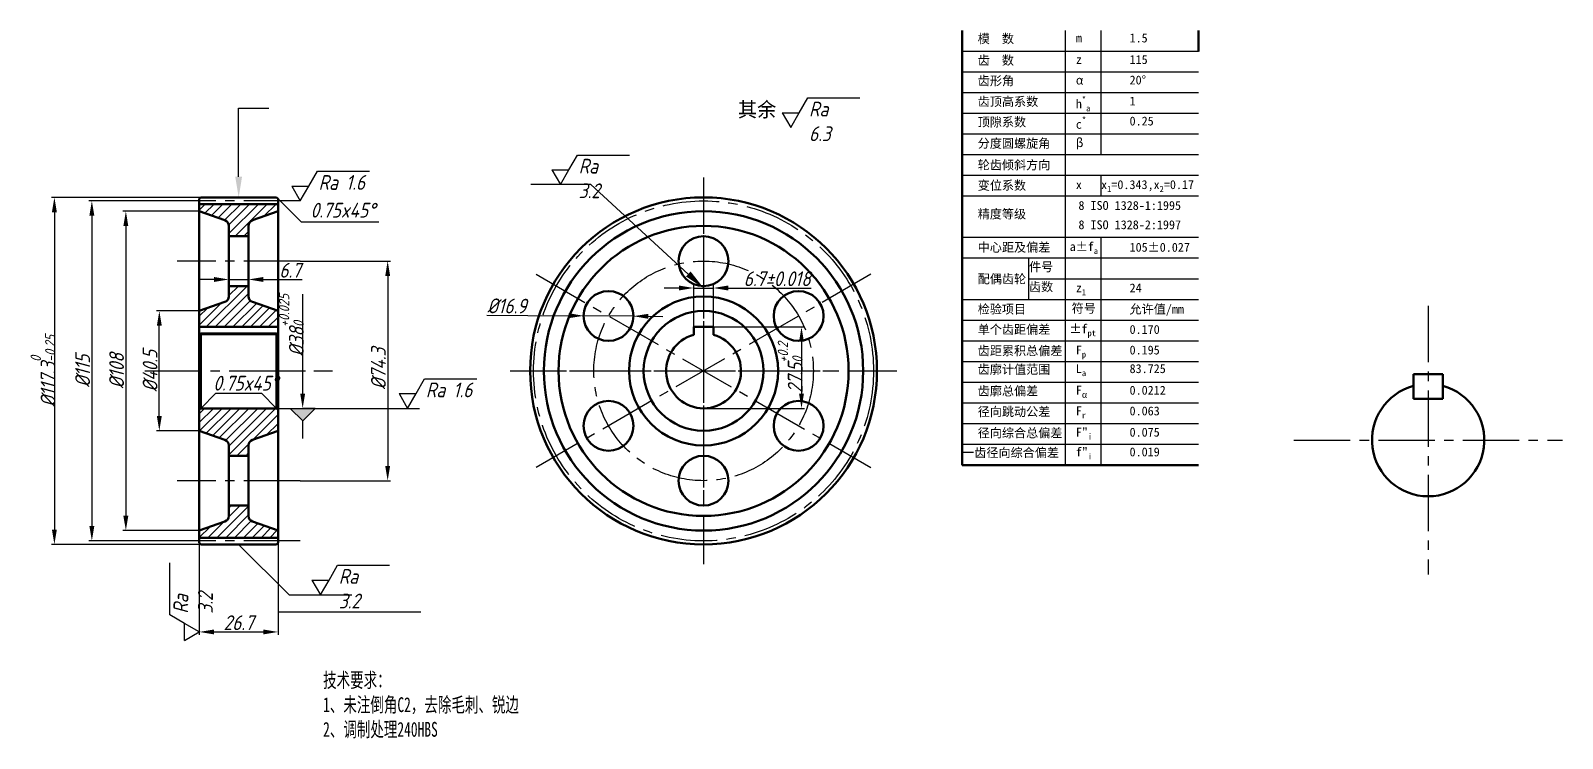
# Model space of a CAD drawing. Header units: millimetres. Extents: x -1183 to 2192, y -627 to 612.
# Drawn here: x -1183 to -665, y 65 to 305 of the extents above; entities that cross this region are included whole.
import ezdxf
from ezdxf import colors
from ezdxf.entities.mleader import LeaderData, LeaderLine
from ezdxf.math import Vec2, Vec3

# ---------------------------------------------------------------- set-up
doc = ezdxf.new("R2010")
doc.units = ezdxf.units.MM
doc.linetypes.add('CENTER2', pattern=[28.575, 19.05, -3.175, 3.175, -3.175])
doc.layers.add('6文字层', color=7, linetype='Continuous')
for name, color, linetype, lineweight in [('剖面线', 7, 'Continuous', 25), ('标注', 7, 'Continuous', 25), ('点划线', 7, 'CENTER2', 25), ('粗实线', 7, 'Continuous', 50), ('细实线', 7, 'Continuous', 25)]:
    doc.layers.add(name, color=color, linetype=linetype, lineweight=lineweight)
doc.styles.add('标注字体', font='gbeitc.shx', dxfattribs={"height": 5, "bigfont": 'gbcbig.shx'})
doc.styles.add('汉字', font='', dxfattribs={"width": 0.67, "height": 3.5})
doc.styles.get('汉字').set_extended_font_data('FangSong_GB2312')
doc.dimstyles.new('副本 标注', dxfattribs={"dimtxt": 5, "dimasz": 5, "dimexe": 1, "dimexo": 0, "dimtad": 1, "dimdec": 1, "dimlfac": 1.5, "dimdsep": 46, "dimtxsty": '标注字体', "dimblk2": 'NONE', "dimsah": 1, "dimcen": -1, "dimadec": 0, "dimazin": 0, "dimtfac": 1, "dimtdec": 1, "dimtmove": 0, "dimatfit": 3, "dimfxl": 1, "dimarcsym": 0})
doc.dimstyles.new('标注', dxfattribs={"dimtxt": 5, "dimasz": 5, "dimexe": 1, "dimexo": 0, "dimtad": 1, "dimdec": 1, "dimdsep": 46, "dimtxsty": '标注字体', "dimcen": -1, "dimadec": 0, "dimazin": 0, "dimtfac": 1, "dimtdec": 1, "dimtmove": 0, "dimatfit": 3, "dimfxl": 1, "dimarcsym": 0})
doc.dimstyles.new('轴径 标注', dxfattribs={"dimtxt": 5, "dimasz": 5, "dimexe": 1, "dimexo": 0, "dimtad": 1, "dimdec": 1, "dimdsep": 46, "dimtxsty": '标注字体', "dimcen": -1, "dimadec": 0, "dimazin": 0, "dimtfac": 1, "dimtdec": 1, "dimtmove": 0, "dimatfit": 3, "dimfxl": 1, "dimarcsym": 0})

# ---------------------------------------------------------------- blocks, each defined once
blk = doc.blocks.new('*D2')
at = {"layer": 'Defpoints', "color": 0, "transparency": 16777216}
for p in [(-1139.54, 210.02), (-1126.03, 210.02), (-1126.03, 169.48)]:
    blk.add_point(p, dxfattribs=at)
at = {"layer": '标注', "color": 0, "lineweight": -2, "transparency": 16777216}
for p, q in [((-1126.03, 210.02), (-1140.54, 210.02)), ((-1139.54, 174.48), (-1139.54, 205.02)), ((-1126.03, 169.48), (-1140.54, 169.48))]:
    blk.add_line(p, q, dxfattribs=at)
at = {"layer": '标注', "color": 0, "transparency": 16777216}
for points in [[(-1140.37, 205.02), (-1138.7, 205.02), (-1139.54, 210.02)], [(-1140.37, 174.48), (-1138.7, 174.48), (-1139.54, 169.48)]]:
    blk.add_solid(points, dxfattribs=at)
at = {"layer": '标注', "color": 0, "transparency": 16777216, "insert": (-1142.66, 189.75), "char_height": 5, "attachment_point": 5, "rotation": 90, "style": '标注字体'}
blk.add_mtext('%%C40.5', dxfattribs=at)
blk = doc.blocks.new('*D3')
at = {"layer": 'Defpoints', "color": 0, "transparency": 16777216}
for p in [(-1126.03, 243.75), (-1150.86, 135.75), (-1126.03, 135.75)]:
    blk.add_point(p, dxfattribs=at)
at = {"layer": '标注', "color": 0, "lineweight": -2, "transparency": 16777216}
for p, q in [((-1126.03, 243.75), (-1151.86, 243.75)), ((-1150.86, 238.75), (-1150.86, 140.75)), ((-1126.03, 135.75), (-1151.86, 135.75))]:
    blk.add_line(p, q, dxfattribs=at)
at = {"layer": '标注', "color": 0, "transparency": 16777216}
for points in [[(-1151.7, 238.75), (-1150.03, 238.75), (-1150.86, 243.75)], [(-1151.7, 140.75), (-1150.03, 140.75), (-1150.86, 135.75)]]:
    blk.add_solid(points, dxfattribs=at)
at = {"layer": '标注', "color": 0, "transparency": 16777216, "insert": (-1153.99, 189.75), "char_height": 5, "attachment_point": 5, "rotation": 90, "style": '标注字体'}
blk.add_mtext('%%C108', dxfattribs=at)
blk = doc.blocks.new('*D4')
at = {"layer": 'Defpoints', "color": 0, "transparency": 16777216}
for p in [(-1133.54, 247.25), (-1162.36, 132.25), (-1133.54, 132.25)]:
    blk.add_point(p, dxfattribs=at)
at = {"layer": '标注', "color": 0, "lineweight": -2, "transparency": 16777216}
for p, q in [((-1133.54, 247.25), (-1163.36, 247.25)), ((-1162.36, 242.25), (-1162.36, 137.25)), ((-1133.54, 132.25), (-1163.36, 132.25))]:
    blk.add_line(p, q, dxfattribs=at)
at = {"layer": '标注', "color": 0, "transparency": 16777216}
for points in [[(-1163.19, 242.25), (-1161.52, 242.25), (-1162.36, 247.25)], [(-1163.19, 137.25), (-1161.52, 137.25), (-1162.36, 132.25)]]:
    blk.add_solid(points, dxfattribs=at)
at = {"layer": '标注', "color": 0, "transparency": 16777216, "insert": (-1165.48, 189.75), "char_height": 5, "attachment_point": 5, "rotation": 90, "style": '标注字体'}
blk.add_mtext('%%C115', dxfattribs=at)
blk = doc.blocks.new('*D5')
at = {"layer": 'Defpoints', "color": 0, "transparency": 16777216}
for p in [(-1099.86, 248.42), (-1175.04, 131.08), (-1099.86, 131.08)]:
    blk.add_point(p, dxfattribs=at)
at = {"layer": '标注', "color": 0, "lineweight": -2, "transparency": 16777216}
for p, q in [((-1099.86, 248.42), (-1176.04, 248.42)), ((-1175.04, 243.42), (-1175.04, 136.08)), ((-1099.86, 131.08), (-1176.04, 131.08))]:
    blk.add_line(p, q, dxfattribs=at)
at = {"layer": '标注', "color": 0, "transparency": 16777216}
for points in [[(-1175.87, 243.42), (-1174.2, 243.42), (-1175.04, 248.42)], [(-1175.87, 136.08), (-1174.2, 136.08), (-1175.04, 131.08)]]:
    blk.add_solid(points, dxfattribs=at)
at = {"layer": '标注', "color": 0, "transparency": 16777216, "insert": (-1178.87, 189.75), "char_height": 5, "attachment_point": 5, "rotation": 90, "style": '标注字体'}
blk.add_mtext('%%C117.3{\\H0.7x;\\S0^ -0.25;}', dxfattribs=at)
blk = doc.blocks.new('*D6')
at = {"layer": 'Defpoints', "color": 0, "transparency": 16777216}
for p in [(-1091.85, 226.88), (-1091.85, 152.61), (-1062.29, 152.61)]:
    blk.add_point(p, dxfattribs=at)
at = {"layer": '标注', "color": 0, "lineweight": -2, "transparency": 16777216}
for p, q in [((-1091.85, 226.88), (-1061.29, 226.88)), ((-1062.29, 221.88), (-1062.29, 157.61)), ((-1091.85, 152.61), (-1061.29, 152.61))]:
    blk.add_line(p, q, dxfattribs=at)
at = {"layer": '标注', "color": 0, "transparency": 16777216}
for points in [[(-1063.12, 221.88), (-1061.46, 221.88), (-1062.29, 226.88)], [(-1063.12, 157.61), (-1061.46, 157.61), (-1062.29, 152.61)]]:
    blk.add_solid(points, dxfattribs=at)
at = {"layer": '标注', "color": 0, "transparency": 16777216, "insert": (-1065.41, 190.52), "char_height": 5, "attachment_point": 5, "rotation": 90, "style": '标注字体'}
blk.add_mtext('%%C74.3', dxfattribs=at)
blk = doc.blocks.new('*D7')
at = {"layer": 'Defpoints', "color": 0, "transparency": 16777216}
for p in [(-1126.03, 131.58), (-1099.36, 131.58), (-1099.36, 101.46)]:
    blk.add_point(p, dxfattribs=at)
at = {"layer": '标注', "color": 0, "lineweight": -2, "transparency": 16777216}
for p, q in [((-1126.03, 131.58), (-1126.03, 100.46)), ((-1099.36, 131.58), (-1099.36, 100.46)), ((-1121.03, 101.46), (-1104.36, 101.46))]:
    blk.add_line(p, q, dxfattribs=at)
at = {"layer": '标注', "color": 0, "transparency": 16777216}
for points in [[(-1121.03, 102.29), (-1121.03, 100.62), (-1126.03, 101.46)], [(-1104.36, 102.29), (-1104.36, 100.62), (-1099.36, 101.46)]]:
    blk.add_solid(points, dxfattribs=at)
at = {"layer": '标注', "color": 0, "transparency": 16777216, "insert": (-1112.7, 104.58), "char_height": 5, "attachment_point": 5, "style": '标注字体'}
blk.add_mtext('26.7', dxfattribs=at)
blk = doc.blocks.new('*D8')
at = {"layer": 'Defpoints', "color": 0, "transparency": 16777216}
for p in [(-996.02, 208.38), (-979.16, 208.25)]:
    blk.add_point(p, dxfattribs=at)
at = {"layer": '标注', "color": 0, "lineweight": -2, "transparency": 16777216}
for p, q in [((-1028.72, 208.64), (-1001.02, 208.42)), ((-979.16, 208.25), (-996.02, 208.38)), ((-974.16, 208.21), (-969.16, 208.17))]:
    blk.add_line(p, q, dxfattribs=at)
at = {"layer": '标注', "color": 0, "transparency": 16777216}
for points in [[(-1001.01, 209.26), (-1001.03, 207.59), (-996.02, 208.38)], [(-974.15, 209.04), (-974.16, 207.38), (-979.16, 208.25)]]:
    blk.add_solid(points, dxfattribs=at)
at = {"layer": '标注', "color": 0, "transparency": 16777216, "insert": (-1021.98, 211.71), "char_height": 5, "attachment_point": 5, "rotation": 359.5469, "style": '标注字体'}
blk.add_mtext('%%C16.9', dxfattribs=at)
blk = doc.blocks.new('*D9')
at = {"layer": 'Defpoints', "color": 0, "transparency": 16777216}
for p in [(-1116.03, 220.93), (-1109.36, 220.93), (-1109.36, 220.67)]:
    blk.add_point(p, dxfattribs=at)
at = {"layer": '标注', "color": 0, "lineweight": -2, "transparency": 16777216}
for p, q in [((-1121.03, 220.67), (-1126.03, 220.67)), ((-1116.03, 220.93), (-1116.03, 219.67)), ((-1116.03, 220.67), (-1109.36, 220.67)), ((-1109.36, 220.93), (-1109.36, 219.67)), ((-1104.36, 220.67), (-1091.24, 220.67))]:
    blk.add_line(p, q, dxfattribs=at)
at = {"layer": '标注', "color": 0, "transparency": 16777216}
for points in [[(-1121.03, 221.5), (-1121.03, 219.83), (-1116.03, 220.67)], [(-1104.36, 221.5), (-1104.36, 219.83), (-1109.36, 220.67)]]:
    blk.add_solid(points, dxfattribs=at)
at = {"layer": '标注', "color": 0, "transparency": 16777216, "insert": (-1095.3, 223.79), "char_height": 5, "attachment_point": 5, "style": '标注字体'}
blk.add_mtext('6.7', dxfattribs=at)
blk = doc.blocks.new('*D11')
at = {"layer": 'Defpoints', "color": 0, "transparency": 16777216}
for p in [(-1099.36, 189.75), (-1091.04, 189.75), (-1099.86, 177.08)]:
    blk.add_point(p, dxfattribs=at)
at = {"layer": '标注', "color": 0, "lineweight": -2, "transparency": 16777216}
for p, q in [((-1091.04, 189.75), (-1091.04, 215.68)), ((-1099.36, 189.75), (-1090.04, 189.75)), ((-1091.04, 182.08), (-1091.04, 189.75)), ((-1099.86, 177.08), (-1090.04, 177.08))]:
    blk.add_line(p, q, dxfattribs=at)
at = {"layer": '标注', "color": 0, "transparency": 16777216}
blk.add_solid([(-1091.88, 182.08), (-1090.21, 182.08), (-1091.04, 177.08)], dxfattribs=at)
at = {"layer": '标注', "color": 0, "transparency": 16777216, "insert": (-1094.88, 205.21), "char_height": 5, "attachment_point": 5, "rotation": 90, "style": '标注字体'}
blk.add_mtext('%%C38{\\H0.7x;\\S+0.025^ 0;}', dxfattribs=at)
blk = doc.blocks.new('_None')
blk = doc.blocks.new('*D13')
at = {"layer": 'Defpoints', "color": 0, "transparency": 16777216}
for p in [(-952.1, 217.78), (-958.76, 204.62), (-952.1, 204.62)]:
    blk.add_point(p, dxfattribs=at)
at = {"layer": '标注', "color": 0, "lineweight": -2, "transparency": 16777216}
for p, q in [((-963.76, 217.78), (-968.76, 217.78)), ((-958.76, 204.62), (-958.76, 218.78)), ((-958.76, 217.78), (-952.1, 217.78)), ((-952.1, 204.62), (-952.1, 218.78)), ((-947.1, 217.78), (-919.07, 217.78))]:
    blk.add_line(p, q, dxfattribs=at)
at = {"layer": '标注', "color": 0, "transparency": 16777216}
for points in [[(-963.76, 218.62), (-963.76, 216.95), (-958.76, 217.78)], [(-947.1, 218.62), (-947.1, 216.95), (-952.1, 217.78)]]:
    blk.add_solid(points, dxfattribs=at)
at = {"layer": '标注', "color": 0, "transparency": 16777216, "insert": (-930.53, 220.91), "char_height": 5, "attachment_point": 5, "style": '标注字体'}
blk.add_mtext('6.7%%P0.018', dxfattribs=at)
blk = doc.blocks.new('*D14')
at = {"layer": 'Defpoints', "color": 0, "transparency": 16777216}
for p in [(-955.43, 204.62), (-955.43, 177.08), (-922.3, 177.08)]:
    blk.add_point(p, dxfattribs=at)
at = {"layer": '标注', "color": 0, "lineweight": -2, "transparency": 16777216}
for p, q in [((-955.43, 204.62), (-921.3, 204.62)), ((-922.3, 199.62), (-922.3, 182.08)), ((-955.43, 177.08), (-921.3, 177.08))]:
    blk.add_line(p, q, dxfattribs=at)
at = {"layer": '标注', "color": 0, "transparency": 16777216}
for points in [[(-923.13, 199.62), (-921.47, 199.62), (-922.3, 204.62)], [(-923.13, 182.08), (-921.47, 182.08), (-922.3, 177.08)]]:
    blk.add_solid(points, dxfattribs=at)
at = {"layer": '标注', "color": 0, "transparency": 16777216, "insert": (-926.13, 190.85), "char_height": 5, "attachment_point": 5, "rotation": 90, "style": '标注字体'}
blk.add_mtext('27.5{\\H0.7x;\\S+0.2^ 0;}', dxfattribs=at)

msp = doc.modelspace()

# ---------------------------------------------------------------- hatches: boundary and pattern name
at = {"layer": '剖面线'}
h = msp.add_hatch(dxfattribs=at)
h.set_pattern_fill('ANSI31', color=256, scale=0.666667)
h.set_pattern_definition([(45, (-1279.4362, 54.8016), (-1.49671, 1.49671), [])])
h.paths.add_polyline_path([(-1099.365, 243.753), (-1099.365, 246.17), (-1112.698, 246.17), (-1126.031, 246.17), (-1126.031, 243.753), (-1117.365, 240.689, -0.3178503), (-1116.031, 238.804), (-1116.031, 235.318), (-1112.698, 235.318), (-1109.365, 235.318), (-1109.365, 238.804, -0.3178503), (-1108.031, 240.689)])
h.paths.add_polyline_path([(-1108.031, 213.08, -0.3178503), (-1109.365, 214.966), (-1109.365, 218.451), (-1112.698, 218.451), (-1116.031, 218.451), (-1116.031, 214.966, -0.3178503), (-1117.365, 213.08), (-1126.031, 210.016), (-1126.031, 204.616), (-1099.365, 204.616), (-1099.365, 210.016)])
h.paths.add_polyline_path([(-1099.365, 169.483), (-1099.365, 176.583), (-1099.865, 177.083), (-1125.531, 177.083), (-1126.031, 176.583), (-1126.031, 169.483), (-1117.365, 166.419, -0.3178503), (-1116.031, 164.534), (-1116.031, 161.048), (-1112.698, 161.048), (-1109.365, 161.048), (-1109.365, 164.534, -0.3178503), (-1108.031, 166.419)])
h.paths.add_polyline_path([(-1108.031, 138.81, -0.3178503), (-1109.365, 140.696), (-1109.365, 144.181), (-1112.698, 144.181), (-1116.031, 144.181), (-1116.031, 140.696, -0.3178503), (-1117.365, 138.81), (-1126.031, 135.746), (-1126.031, 133.33), (-1112.698, 133.33), (-1099.365, 133.33), (-1099.365, 135.746)])
at = {"layer": '标注'}
h = msp.add_hatch(color=256, dxfattribs=at)
h.dxf.hatch_style = 1
h.paths.add_polyline_path([(-1086.8, 177.083), (-1091.042, 177.083), (-1095.285, 177.083), (-1091.042, 172.84)])

# ---------------------------------------------------------------- linework, layer by layer
for p, q in [((-923.059, 277.063), (-920.172, 282.063)), ((-920.172, 282.063), (-902.564, 282.063)), ((-1112.338, 278.574), (-1102.539, 278.574)), ((-928.832, 277.063), (-923.059, 277.063)), ((-928.832, 277.063), (-925.945, 272.063)), ((-925.945, 272.063), (-923.059, 277.063)), ((-1000.972, 257.763), (-998.086, 262.763)), ((-998.086, 262.763), (-980.478, 262.763)), ((-1088.967, 252.25), (-1086.08, 257.25)), ((-1086.08, 257.25), (-1068.472, 257.25)), ((-1006.746, 257.763), (-1000.972, 257.763)), ((-1006.746, 257.763), (-1003.859, 252.763)), ((-1003.859, 252.763), (-1000.972, 257.763)), ((-1094.74, 252.25), (-1088.967, 252.25)), ((-1094.74, 252.25), (-1091.853, 247.25)), ((-1091.853, 247.25), (-1088.967, 252.25)), ((-993.895, 252.763), (-1013.824, 252.763)), ((-1099.365, 247.92), (-1091.573, 240.128)), ((-1099.365, 247.92), (-1091.573, 240.128)), ((-1091.573, 240.128), (-1065.307, 240.128)), ((-1052.67, 182.083), (-1049.783, 187.083)), ((-1049.783, 187.083), (-1032.176, 187.083)), ((-1125.531, 177.083), (-1120.369, 182.245)), ((-1120.369, 182.245), (-1105.027, 182.245)), ((-1099.865, 177.083), (-1105.027, 182.245)), ((-1058.444, 182.083), (-1052.67, 182.083)), ((-1058.444, 182.083), (-1055.557, 177.083)), ((-1055.557, 177.083), (-1052.67, 182.083)), ((-1099.865, 177.083), (-1051.472, 177.083)), ((-1091.042, 172.84), (-1095.285, 177.083)), ((-1095.285, 177.083), (-1091.042, 177.083)), ((-1091.042, 172.84), (-1086.8, 177.083)), ((-1086.8, 177.083), (-1091.042, 177.083)), ((-1091.042, 166.912), (-1091.042, 172.84)), ((-1112.698, 131.08), (-1095.619, 114.001)), ((-1136.031, 107.229), (-1136.031, 124.836)), ((-1082.127, 119.001), (-1079.24, 124.001)), ((-1079.24, 124.001), (-1061.633, 124.001)), ((-1095.619, 114.001), (-1074.409, 114.001)), ((-1087.901, 119.001), (-1082.127, 119.001)), ((-1087.901, 119.001), (-1085.014, 114.001)), ((-1085.014, 114.001), (-1082.127, 119.001)), ((-1131.031, 104.342), (-1136.031, 107.229)), ((-1131.031, 98.568), (-1131.031, 104.342)), ((-1126.031, 101.455), (-1131.031, 104.342)), ((-1099.365, 108.256), (-1051.061, 108.256)), ((-1131.031, 98.568), (-1126.031, 101.455))]:
    msp.add_line(p, q, dxfattribs=at)
at = {"layer": '点划线'}
for p, q in [((-955.428, 255.125), (-955.428, 124.374)), ((-1091.853, 247.25), (-1133.542, 247.25)), ((-955.428, 235.149), (-955.428, 144.35)), ((-1091.853, 226.885), (-1133.542, 226.885)), ((-1012.045, 222.437), (-898.812, 157.062)), ((-898.812, 222.437), (-1012.045, 157.062)), ((-710.306, 211.73), (-710.306, 120.931)), ((-1144.435, 189.75), (-1080.96, 189.75)), ((-1020.804, 189.75), (-890.053, 189.75)), ((-1000.828, 189.75), (-910.029, 189.75)), ((-755.706, 166.33), (-664.907, 166.33)), ((-1091.853, 152.615), (-1133.542, 152.615)), ((-1091.853, 132.25), (-1133.542, 132.25))]:
    msp.add_line(p, q, dxfattribs=at)
for radius in [57.5, 37.135]:
    msp.add_circle((-955.428, 189.75), radius, dxfattribs=at)
at = {"layer": '粗实线'}
for p, q in [((-867.942, 297.83), (-867.942, 304.83)), ((-787.942, 304.83), (-787.942, 297.83)), ((-867.942, 290.83), (-867.942, 297.83)), ((-867.942, 283.83), (-867.942, 290.83)), ((-867.942, 276.83), (-867.942, 283.83)), ((-867.942, 269.83), (-867.942, 276.83)), ((-867.942, 262.83), (-867.942, 269.83)), ((-867.942, 255.83), (-867.942, 262.83)), ((-867.942, 248.83), (-867.942, 255.83)), ((-867.942, 241.83), (-867.942, 248.83)), ((-1125.531, 248.42), (-1126.031, 247.92)), ((-1126.031, 189.75), (-1126.031, 247.92)), ((-1112.698, 246.17), (-1126.031, 246.17)), ((-1117.365, 240.689), (-1126.031, 243.753)), ((-1125.531, 248.42), (-1112.698, 248.42)), ((-1099.865, 248.42), (-1112.698, 248.42)), ((-1112.698, 246.17), (-1099.365, 246.17)), ((-1108.031, 240.689), (-1099.365, 243.753)), ((-1099.865, 248.42), (-1099.365, 247.92)), ((-1099.365, 189.75), (-1099.365, 247.92)), ((-1116.031, 226.885), (-1116.031, 238.804)), ((-1109.365, 226.885), (-1109.365, 238.804)), ((-867.942, 234.83), (-867.942, 241.83)), ((-1112.698, 235.318), (-1116.031, 235.318)), ((-1112.698, 235.318), (-1109.365, 235.318)), ((-867.942, 227.83), (-867.942, 234.83)), ((-1116.031, 226.885), (-1116.031, 214.966)), ((-1109.365, 226.885), (-1109.365, 214.966)), ((-867.942, 220.83), (-867.942, 227.83)), ((-1112.698, 218.451), (-1116.031, 218.451)), ((-1112.698, 218.451), (-1109.365, 218.451)), ((-867.942, 213.83), (-867.942, 220.83)), ((-1117.365, 213.08), (-1126.031, 210.016)), ((-1108.031, 213.08), (-1099.365, 210.016)), ((-867.942, 206.83), (-867.942, 213.83)), ((-1099.365, 204.616), (-1126.031, 204.616)), ((-1125.531, 202.133), (-1126.031, 202.633)), ((-1099.865, 202.416), (-1125.531, 202.416)), ((-1099.865, 202.133), (-1125.531, 202.133)), ((-1125.531, 202.133), (-1125.531, 177.083)), ((-1099.865, 202.133), (-1099.365, 202.633)), ((-1099.865, 202.133), (-1099.865, 177.083)), ((-955.428, 204.616), (-958.762, 204.616)), ((-958.762, 204.616), (-958.762, 201.97)), ((-955.428, 204.616), (-952.095, 204.616)), ((-952.095, 204.616), (-952.095, 201.97)), ((-867.942, 199.83), (-867.942, 206.83)), ((-867.942, 192.83), (-867.942, 199.83)), ((-867.942, 185.83), (-867.942, 192.83)), ((-1126.031, 189.75), (-1126.031, 131.58)), ((-1099.365, 189.75), (-1099.365, 131.58)), ((-710.306, 188.63), (-715.306, 188.63)), ((-715.306, 188.63), (-715.306, 184.661)), ((-710.306, 188.63), (-705.306, 188.63)), ((-705.306, 188.63), (-705.306, 184.661)), ((-867.942, 178.83), (-867.942, 185.83)), ((-715.306, 180.33), (-715.306, 184.661)), ((-705.306, 180.33), (-705.306, 184.661)), ((-1125.531, 177.083), (-1126.031, 176.583)), ((-1099.865, 177.083), (-1125.531, 177.083)), ((-1099.865, 177.083), (-1099.365, 176.583)), ((-867.942, 171.83), (-867.942, 178.83)), ((-710.306, 180.33), (-715.306, 180.33)), ((-710.306, 180.33), (-705.306, 180.33)), ((-867.942, 164.83), (-867.942, 171.83)), ((-1117.365, 166.419), (-1126.031, 169.483)), ((-1108.031, 166.419), (-1099.365, 169.483)), ((-1116.031, 152.615), (-1116.031, 164.534)), ((-1112.698, 161.048), (-1116.031, 161.048)), ((-1112.698, 161.048), (-1109.365, 161.048)), ((-1109.365, 152.615), (-1109.365, 164.534)), ((-867.942, 157.83), (-867.942, 164.83)), ((-832.942, 157.83), (-867.942, 157.83)), ((-820.942, 157.83), (-832.942, 157.83)), ((-787.942, 157.83), (-820.942, 157.83)), ((-1116.031, 152.615), (-1116.031, 140.696)), ((-1109.365, 152.615), (-1109.365, 140.696)), ((-1112.698, 144.181), (-1116.031, 144.181)), ((-1112.698, 144.181), (-1109.365, 144.181)), ((-1117.365, 138.81), (-1126.031, 135.746)), ((-1108.031, 138.81), (-1099.365, 135.746)), ((-1112.698, 133.33), (-1126.031, 133.33)), ((-1125.531, 131.08), (-1126.031, 131.58)), ((-1125.531, 131.08), (-1112.698, 131.08)), ((-1112.698, 133.33), (-1099.365, 133.33)), ((-1099.865, 131.08), (-1112.698, 131.08)), ((-1099.865, 131.08), (-1099.365, 131.58))]:
    msp.add_line(p, q, dxfattribs=at)
for centre, radius in [((-955.428, 189.75), 58.67), ((-955.428, 189.75), 54.003), ((-955.428, 189.75), 49.054), ((-955.428, 226.885), 8.433), ((-987.588, 208.317), 8.433), ((-955.428, 189.75), 25.216), ((-923.269, 208.317), 8.433), ((-955.428, 189.75), 20.267), ((-987.588, 171.182), 8.433), ((-923.269, 171.182), 8.433), ((-955.428, 152.615), 8.433)]:
    msp.add_circle(centre, radius, dxfattribs=at)
for centre, radius, start, end in [((-1118.031, 238.804), 2, 0, 70.5315), ((-1107.365, 238.804), 2, 109.4685, 180), ((-1118.031, 214.966), 2, 289.4685, 0), ((-1107.365, 214.966), 2, 180, 250.5315), ((-955.428, 189.75), 12.667, 105.25752, 74.74248), ((-710.306, 166.33), 19, 105.25752, 74.74248), ((-1118.031, 164.534), 2, 0, 70.5315), ((-1107.365, 164.534), 2, 109.4685, 180), ((-1118.031, 140.696), 2, 289.4685, 0), ((-1107.365, 140.696), 2, 180, 250.5315)]:
    msp.add_arc(centre, radius, start, end, dxfattribs=at)
at = {"layer": '细实线'}
for p, q in [((-832.942, 297.83), (-832.942, 304.83)), ((-820.942, 297.83), (-820.942, 304.83)), ((-832.942, 297.83), (-867.942, 297.83)), ((-820.942, 297.83), (-832.942, 297.83)), ((-832.942, 290.83), (-832.942, 297.83)), ((-787.942, 297.83), (-820.942, 297.83)), ((-820.942, 290.83), (-820.942, 297.83)), ((-832.942, 290.83), (-867.942, 290.83)), ((-820.942, 290.83), (-832.942, 290.83)), ((-832.942, 283.83), (-832.942, 290.83)), ((-787.942, 290.83), (-820.942, 290.83)), ((-820.942, 283.83), (-820.942, 290.83)), ((-832.942, 283.83), (-867.942, 283.83)), ((-820.942, 283.83), (-832.942, 283.83)), ((-832.942, 276.83), (-832.942, 283.83)), ((-787.942, 283.83), (-820.942, 283.83)), ((-820.942, 276.83), (-820.942, 283.83)), ((-832.942, 276.83), (-867.942, 276.83)), ((-820.942, 276.83), (-832.942, 276.83)), ((-832.942, 269.83), (-832.942, 276.83)), ((-787.942, 276.83), (-820.942, 276.83)), ((-820.942, 269.83), (-820.942, 276.83)), ((-832.942, 269.83), (-867.942, 269.83)), ((-820.942, 269.83), (-832.942, 269.83)), ((-832.942, 262.83), (-832.942, 269.83)), ((-787.942, 269.83), (-820.942, 269.83)), ((-820.942, 262.83), (-820.942, 269.83)), ((-832.942, 262.83), (-867.942, 262.83)), ((-820.942, 262.83), (-832.942, 262.83)), ((-832.942, 255.83), (-832.942, 262.83)), ((-787.942, 262.83), (-820.942, 262.83)), ((-832.942, 255.83), (-867.942, 255.83)), ((-820.942, 255.83), (-832.942, 255.83)), ((-832.942, 248.83), (-832.942, 255.83)), ((-787.942, 255.83), (-820.942, 255.83)), ((-820.942, 248.83), (-820.942, 255.83)), ((-832.942, 248.83), (-867.942, 248.83)), ((-820.942, 248.83), (-832.942, 248.83)), ((-832.942, 241.83), (-832.942, 248.83)), ((-787.942, 248.83), (-820.942, 248.83)), ((-832.942, 234.83), (-832.942, 241.83)), ((-832.942, 234.83), (-867.942, 234.83)), ((-832.942, 227.83), (-832.942, 234.83)), ((-820.942, 234.83), (-832.942, 234.83)), ((-820.942, 227.83), (-820.942, 234.83)), ((-787.942, 234.83), (-820.942, 234.83)), ((-832.942, 227.83), (-867.942, 227.83)), ((-845.345, 220.83), (-845.345, 227.83)), ((-820.942, 227.83), (-832.942, 227.83)), ((-832.942, 220.83), (-832.942, 227.83)), ((-787.942, 227.83), (-820.942, 227.83)), ((-820.942, 220.83), (-820.942, 227.83)), ((-820.942, 220.83), (-845.345, 220.83)), ((-845.345, 213.83), (-845.345, 220.83)), ((-832.942, 213.83), (-832.942, 220.83)), ((-787.942, 220.83), (-820.942, 220.83)), ((-820.942, 213.83), (-820.942, 220.83)), ((-832.942, 213.83), (-867.942, 213.83)), ((-820.942, 213.83), (-832.942, 213.83)), ((-832.942, 206.83), (-832.942, 213.83)), ((-787.942, 213.83), (-820.942, 213.83)), ((-820.942, 206.83), (-820.942, 213.83)), ((-832.942, 206.83), (-867.942, 206.83)), ((-820.942, 206.83), (-832.942, 206.83)), ((-832.942, 199.83), (-832.942, 206.83)), ((-787.942, 206.83), (-820.942, 206.83)), ((-820.942, 199.83), (-820.942, 206.83)), ((-832.942, 199.83), (-867.942, 199.83)), ((-820.942, 199.83), (-832.942, 199.83)), ((-832.942, 192.83), (-832.942, 199.83)), ((-787.942, 199.83), (-820.942, 199.83)), ((-820.942, 192.83), (-820.942, 199.83)), ((-832.942, 192.83), (-867.942, 192.83)), ((-820.942, 192.83), (-832.942, 192.83)), ((-832.942, 185.83), (-832.942, 192.83)), ((-787.942, 192.83), (-820.942, 192.83)), ((-820.942, 185.83), (-820.942, 192.83)), ((-832.942, 185.83), (-867.942, 185.83)), ((-820.942, 185.83), (-832.942, 185.83)), ((-832.942, 178.83), (-832.942, 185.83)), ((-787.942, 185.83), (-820.942, 185.83)), ((-820.942, 178.83), (-820.942, 185.83)), ((-832.942, 178.83), (-867.942, 178.83)), ((-820.942, 178.83), (-832.942, 178.83)), ((-832.942, 171.83), (-832.942, 178.83)), ((-787.942, 178.83), (-820.942, 178.83)), ((-820.942, 171.83), (-820.942, 178.83)), ((-832.942, 171.83), (-867.942, 171.83)), ((-820.942, 171.83), (-832.942, 171.83)), ((-832.942, 164.83), (-832.942, 171.83)), ((-787.942, 171.83), (-820.942, 171.83)), ((-820.942, 164.83), (-820.942, 171.83)), ((-832.942, 164.83), (-867.942, 164.83)), ((-820.942, 164.83), (-832.942, 164.83)), ((-832.942, 157.83), (-832.942, 164.83)), ((-787.942, 164.83), (-820.942, 164.83)), ((-820.942, 157.83), (-820.942, 164.83))]:
    msp.add_line(p, q, dxfattribs=at)

# ---------------------------------------------------------------- texts
at = {"layer": '6文字层', "color": 0, "insert": (-1084.132, 87.688), "char_height": 5, "width": 201.64302, "attachment_point": 1, "style": '汉字'}
msp.add_mtext('{\\fSimSun|b0|i0|c134|p2;技术要求：\\P1、未注倒角C2，去除毛刺、锐边\\P2、调制处理240HBS}', dxfattribs=at)
at = {"layer": '标注', "insert": (-943.822, 280.649), "char_height": 5, "attachment_point": 1}
msp.add_mtext_dynamic_manual_height_columns('其余', width=26.87848, gutter_width=25, heights=[0], dxfattribs=at)
at = {"layer": '标注', "char_height": 5, "attachment_point": 1, "style": '标注字体'}
for s, width, gutter_width, insert in [('Ra 6.3', 14.83215, 25, (-919.765, 280.797)), ('Ra 3.2', 14.83215, 25, (-997.678, 261.497)), ('Ra 1.6', 14.83215, 25, (-1085.672, 255.984)), ('0.75x45°', 7.5886, 12.5, (-1088.38, 246.599)), ('0.75x45°', 7.5886, 12.5, (-1121.282, 188.087)), ('Ra 1.6', 14.83215, 25, (-1049.376, 185.817)), ('Ra 3.2', 14.83215, 25, (-1078.833, 122.735))]:
    msp.add_mtext_dynamic_manual_height_columns(s, width=width, gutter_width=gutter_width, heights=[0], dxfattribs=dict(at, insert=insert))
at = {"layer": '标注', "insert": (-1134.765, 107.636), "char_height": 5, "attachment_point": 1, "rotation": 90, "style": '标注字体'}
msp.add_mtext_dynamic_manual_height_columns('Ra 3.2', width=14.83215, gutter_width=25, heights=[0], dxfattribs=at)
at = {"layer": '粗实线', "char_height": 3, "attachment_point": 1}
for s, width, heights, insert in [('{\\fSimSun|b0|i0|c134|p2;模  数}', 13.01981, [8.06], (-862.682, 303.575)), ('{\\fSimSun|b0|i0|c134|p2;m}', 13.01981, [8.06], (-829.496, 303.847)), ('{\\fSimSun|b0|i0|c134|p2;1.5}', 13.01981, [8.06], (-811.316, 303.847)), ('{\\fSimSun|b0|i0|c134|p2;齿  数}', 13.01981, [8.06], (-862.682, 296.272)), ('{\\fSimSun|b0|i0|c134|p2;z}', 13.01981, [8.06], (-829.496, 296.544)), ('{\\fSimSun|b0|i0|c134|p2;115}', 13.01981, [8.06], (-811.316, 296.544)), ('{\\fSimSun|b0|i0|c134|p2;齿形角}', 13.01981, [8.06], (-862.682, 289.357)), ('{\\fSimSun|b0|i0|c134|p2;α}', 13.01981, [8.06], (-829.496, 289.629)), ('{\\fSimSun|b0|i0|c134|p2;20°}', 13.01981, [8.06], (-811.316, 289.629)), ('{\\fSimSun|b0|i0|c134|p2;齿顶高系数}', 22.7328, [7.199], (-862.682, 282.319)), ('\\A1;{\\fSimSun|b0|i0|c134|p2;h\\H0.7x;\\S*^ ;\\S^ a;}', 13.01981, [8.06], (-829.496, 282.591)), ('{\\fSimSun|b0|i0|c134|p2;1}', 13.01981, [8.06], (-811.316, 282.524)), ('{\\fSimSun|b0|i0|c134|p2;顶隙系数}', 19.36459, [7.512], (-862.682, 275.404)), ('\\A1;{\\fSimSun|b0|i0|c134|p2;c\\H0.7x;\\S*^ ;}', 13.01981, [8.06], (-829.496, 275.677)), ('{\\fSimSun|b0|i0|c134|p2;0.25}', 13.01981, [8.06], (-811.316, 275.761)), ('{\\fSimSun|b0|i0|c134|p2;分度圆螺旋角}', 26.25767, [7.825], (-862.682, 268.19)), ('{\\fSimSun|b0|i0|c134|p2;β}', 13.01981, [8.06], (-829.496, 268.462)), ('{\\fSimSun|b0|i0|c134|p2;轮齿倾斜方向}', 27.19764, [7.825], (-862.682, 260.886)), ('{\\fSimSun|b0|i0|c134|p2;变位系数}', 18.68627, [8.312], (-862.682, 253.972)), ('\\A1;{\\fSimSun|b0|i0|c134|p2;x\\H0.7x;\\S^ 1;\\H1.4286x;=0.343,x\\H0.7x;\\S^ 2;\\H1.4286x;=0.17}', 37.85733, [8.06], (-820.942, 254.244)), ('{\\fSimSun|b0|i0|c134|p2;x}', 13.01981, [8.06], (-829.496, 254.244)), ('{\\fSimSun|b0|i0|c134|p2;精度等级}', 17.43024, [8.06], (-862.682, 244.291)), ('{\\fSimSun|b0|i0|c134|p2;8 ISO 1328-1:1995}', 37.53535, [5.839], (-828.603, 247.206)), ('{\\fSimSun|b0|i0|c134|p2;8 ISO 1328-2:1997}', 37.53535, [5.839], (-828.603, 240.68)), ('{\\fSimSun|b0|i0|c134|p2;中心距及偏差}', 26.30754, [6.953], (-862.682, 233.019)), ('\\A1;{\\fSimSun|b0|i0|c134|p2;a\\H1x;%%P\\H1x;f\\H0.7x;\\S^ a;}', 13.01981, [8.06], (-831.573, 233.292)), ('{\\fSimSun|b0|i0|c134|p2;105%%P0.027}', 13.01981, [8.06], (-811.316, 233.057)), ('{\\fSimSun|b0|i0|c134|p2;件号}', 13.01981, [8.06], (-845.345, 226.443)), ('{\\fSimSun|b0|i0|c134|p2;配偶齿轮}', 18.59677, [8.458], (-862.682, 222.345)), ('{\\fSimSun|b0|i0|c134|p2;齿数}', 13.01981, [8.06], (-845.345, 219.673)), ('\\A1;{\\fSimSun|b0|i0|c134|p2;z\\H0.7x;\\S^ 1;}', 13.01981, [8.06], (-829.496, 219.303)), ('{\\fSimSun|b0|i0|c134|p2;24}', 13.01981, [8.06], (-811.316, 219.303)), ('{\\fSimSun|b0|i0|c134|p2;检验项目}', 17.32204, [8.618], (-862.682, 212.116)), ('{\\fSimSun|b0|i0|c134|p2;符号}', 13.01981, [8.06], (-830.908, 212.388)), ('{\\fSimSun|b0|i0|c134|p2;允许值/mm}', 22.01881, [7.366], (-811.336, 212.116)), ('{\\fSimSun|b0|i0|c134|p2;单个齿距偏差}', 28.09619, [8.571], (-862.682, 205.232)), ('\\A1;{\\fSimSun|b0|i0|c134|p2;%%Pf\\H0.7x;\\S^ pt;}', 15.85117, [8.06], (-831.658, 205.505)), ('{\\fSimSun|b0|i0|c134|p2;0.170}', 13.01981, [8.06], (-811.316, 205.27)), ('{\\fSimSun|b0|i0|c134|p2;齿距累积总偏差}', 34.85959, [7.16], (-862.682, 198.043)), ('\\A1;{\\fSimSun|b0|i0|c134|p2;F\\H0.7x;\\S^ p;}', 13.01981, [8.06], (-829.496, 198.315)), ('{\\fSimSun|b0|i0|c134|p2;0.195}', 13.01981, [8.06], (-811.316, 198.315)), ('{\\fSimSun|b0|i0|c134|p2;齿廓计值范围}', 25.19354, [6.097], (-862.682, 191.734)), ('\\A1;{\\fSimSun|b0|i0|c134|p2;L\\H0.7x;\\S^ a;}', 13.01981, [8.06], (-829.496, 192.006)), ('{\\fSimSun|b0|i0|c134|p2;83.725}', 13.01981, [8.06], (-811.316, 192.006)), ('{\\fSimSun|b0|i0|c134|p2;齿廓总偏差}', 24.40814, [8.06], (-862.682, 184.43)), ('\\A1;{\\fSimSun|b0|i0|c134|p2;F\\H0.7x;\\S^ α;}', 13.01981, [8.06], (-829.496, 184.703)), ('{\\fSimSun|b0|i0|c134|p2;0.0212}', 13.01981, [8.06], (-811.316, 184.703)), ('{\\fSimSun|b0|i0|c134|p2;径向跳动公差}', 27.45736, [9.21], (-862.682, 177.435)), ('\\A1;{\\fSimSun|b0|i0|c134|p2;F\\H0.7x;\\S^ r;}', 13.01981, [8.06], (-829.496, 177.708)), ('{\\fSimSun|b0|i0|c134|p2;0.063}', 13.01981, [8.06], (-811.316, 177.708)), ('{\\fSimSun|b0|i0|c134|p2;径向综合总偏差}', 29.60381, [9.09], (-862.682, 170.245)), ('\\A1;{\\fSimSun|b0|i0|c134|p2;F"\\H0.7x;\\S^ i;}', 13.01981, [8.06], (-829.496, 170.517)), ('{\\fSimSun|b0|i0|c134|p2;0.075}', 13.01981, [8.06], (-811.316, 170.517)), ('{\\fSimSun|b0|i0|c134|p2;一齿径向综合偏差}', 35.08918, [9.09], (-867.942, 163.569)), ('\\A1;{\\fSimSun|b0|i0|c134|p2;f"\\H0.7x;\\S^ i;}', 13.01981, [8.06], (-829.496, 163.841)), ('{\\fSimSun|b0|i0|c134|p2;0.019}', 13.01981, [8.06], (-811.316, 163.841))]:
    msp.add_mtext_dynamic_manual_height_columns(s, width=width, gutter_width=35, heights=heights, dxfattribs=dict(at, insert=insert))

# ---------------------------------------------------------------- dimensions: what is measured, and where the dimension line sits
at = {"layer": '标注'}
dim = msp.add_linear_dim(base=(-1175.037, 131.08), p1=(-1099.865, 248.42), p2=(-1099.865, 131.08), angle=90, text='<>{\\H0.7x;\\S0^ -0.25;}', dimstyle='轴径 标注', override={"dimpost": '%%C<>'}, dxfattribs=at)
dim.commit()
dim.dimension.update_dxf_attribs({"geometry": '*D5', "text_midpoint": (-1175.037, 189.75), "dimtype": 160})
for base, p1, p2, picture, middle in [((-1162.358, 132.25), (-1133.542, 247.25), (-1133.542, 132.25), '*D4', (-1162.358, 189.75)), ((-1150.863, 135.746), (-1126.031, 243.753), (-1126.031, 135.746), '*D3', (-1150.863, 189.75)), ((-1062.289, 152.615), (-1091.853, 226.885), (-1091.853, 152.615), '*D6', (-1062.289, 190.516)), ((-1139.537, 210.016), (-1126.031, 169.483), (-1126.031, 210.016), '*D2', (-1139.537, 189.75))]:
    dim = msp.add_linear_dim(base=base, p1=p1, p2=p2, angle=90, dimstyle='轴径 标注', override={"dimpost": '%%C<>'}, dxfattribs=at)
    dim.commit()
    dim.dimension.update_dxf_attribs({"geometry": picture, "text_midpoint": middle, "dimtype": 160})
dim = msp.add_linear_dim(base=(-1109.365, 220.668), p1=(-1116.031, 220.925), p2=(-1109.365, 220.925), dimstyle='标注', dxfattribs=at)
dim.commit()
dim.dimension.update_dxf_attribs({"geometry": '*D9', "text_midpoint": (-1095.302, 223.793)})
dim = msp.add_linear_dim(base=(-1091.042, 189.75), p1=(-1099.865, 177.083), p2=(-1099.365, 189.75), angle=90, text='%%C38{\\H0.7x;\\S+0.025^ 0;}', dimstyle='副本 标注', dxfattribs=at)
dim.commit()
dim.dimension.update_dxf_attribs({"geometry": '*D11', "text_midpoint": (-1091.042, 205.213), "dimtype": 160})
dim = msp.add_linear_dim(base=(-952.095, 217.782), p1=(-958.762, 204.616), p2=(-952.095, 204.616), text='<>%%P0.018', dimstyle='标注', dxfattribs=at)
dim.commit()
dim.dimension.update_dxf_attribs({"geometry": '*D13', "text_midpoint": (-930.533, 217.782), "dimtype": 160})
dim = msp.add_diameter_dim_2p(p1=(-979.155, 208.251), p2=(-996.021, 208.384), dimstyle='轴径 标注', override={"dimpost": '%%C<>'}, dxfattribs=at)
dim.commit()
dim.dimension.update_dxf_attribs({"geometry": '*D8', "text_midpoint": (-1022, 208.589), "dimtype": 163})
dim = msp.add_linear_dim(base=(-922.3, 177.083), p1=(-955.428, 204.616), p2=(-955.428, 177.083), angle=90, text='<>{\\H0.7x;\\S+0.2^ 0;}', dimstyle='标注', dxfattribs=at)
dim.commit()
dim.dimension.update_dxf_attribs({"geometry": '*D14', "text_midpoint": (-926.133, 190.85)})
dim = msp.add_linear_dim(base=(-1099.365, 101.455), p1=(-1126.031, 131.58), p2=(-1099.365, 131.58), dimstyle='标注', override={"dimtxsty": '标注字体'}, dxfattribs=at)
dim.commit()
dim.dimension.update_dxf_attribs({"geometry": '*D7', "text_midpoint": (-1112.698, 104.58)})

# ---------------------------------------------------------------- leaders
ml = msp.add_multileader_mtext('Standard', dxfattribs=at)
ml.set_content('', color=256)
ml.set_leader_properties()
ml.build(insert=Vec2(0, 0))
ml.multileader.update_dxf_attribs({"text_right_attachment_type": 6, "dogleg_length": 0.36, "arrow_head_size": 7})
ctx = ml.context
ctx.base_point, ctx.char_height, ctx.arrow_head_size, ctx.landing_gap_size, ctx.plane_origin = Vec3(-1112.338, 278.574), 7, 7, 0.09, Vec3(-1112.698, 248.42)
ctx.right_attachment = 6
notes = []
notes.append((ctx, [(0, (1, 1, 0), (-1112.698, 278.574), (1, 0), 0.36, [(0, [(-1112.698, 248.42)], 0, [])])]))
ctx.mtext.insert, ctx.mtext.flow_direction = Vec3(-1112.248, 282.074), 5
ml = msp.add_multileader_mtext('Standard', dxfattribs=at)
ml.set_content('', color=256)
ml.set_leader_properties()
ml.build(insert=Vec2(0, 0))
ml.multileader.update_dxf_attribs({"text_right_attachment_type": 6, "dogleg_length": 0.36, "arrow_head_size": 7})
ctx = ml.context
ctx.base_point, ctx.char_height, ctx.arrow_head_size, ctx.landing_gap_size, ctx.plane_origin = Vec3(-994.075, 256.263), 7, 7, 0.09, Vec3(-955.428, 214.657)
ctx.right_attachment, ctx.text_align_type = 6, 2
notes.append((ctx, [(0, (1, 1, 0), (-993.535, 252.763), (-1, 0), 0.36, [(0, [(-955.428, 217.782)], 0, [])])]))
ctx.mtext.insert, ctx.mtext.alignment, ctx.mtext.flow_direction = Vec3(-993.985, 259.763), 3, 5
for ctx, leaders in notes:
    for number, flags, end, landing, length, lines in leaders:
        leader = LeaderData()
        leader.index, (leader.has_last_leader_line, leader.has_dogleg_vector, leader.attachment_direction) = number, flags
        leader.last_leader_point, leader.dogleg_vector, leader.dogleg_length = Vec3(end), Vec3(landing), length
        for number, points, colour, breaks in lines:
            line = LeaderLine()
            line.index, line.vertices, line.color, line.breaks = number, Vec3.list(points), colors.encode_raw_color(colour), breaks
            leader.lines.append(line)
        ctx.leaders.append(leader)

doc.saveas('drawing.dxf')
